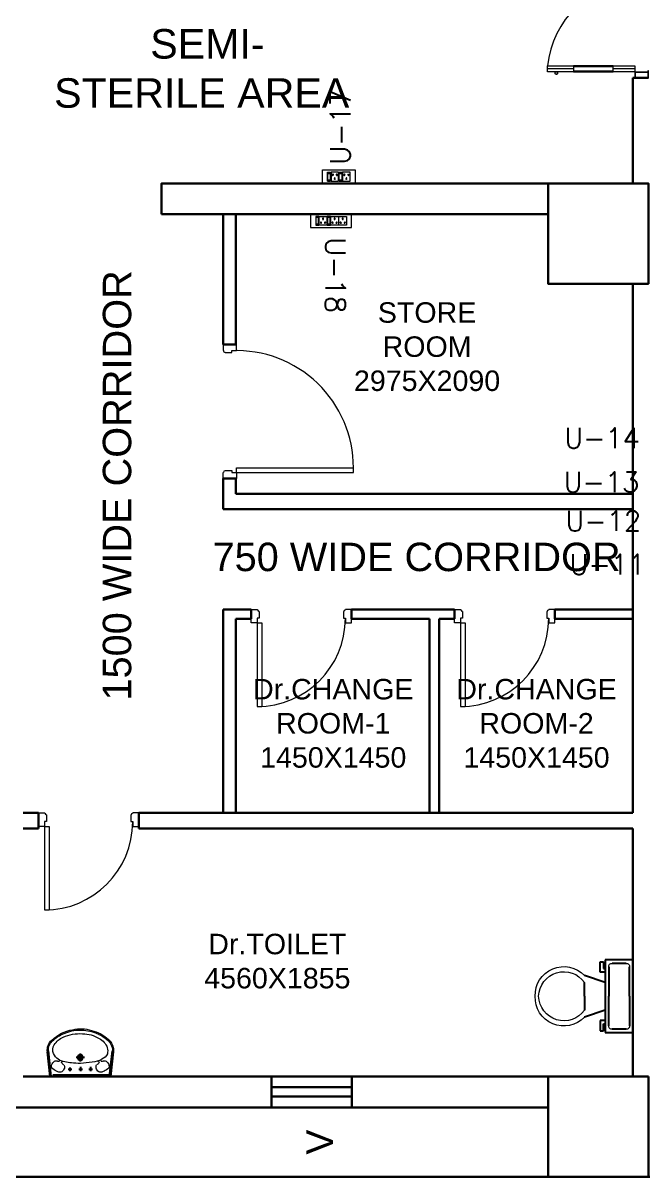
# Model space of a CAD drawing. Header units: millimetres. Extents: x 3552052 to 4144896, y -707811 to -630695.
# Drawn here: x 3676188 to 3680822, y -655869 to -647246 of the extents above; entities that cross this region are included whole.
import ezdxf
from ezdxf.enums import TextEntityAlignment as Align

# ---------------------------------------------------------------- set-up
doc = ezdxf.new("R2010")
doc.units = ezdxf.units.MM
doc.header["$LTSCALE"] = 6
doc.header["$MEASUREMENT"] = 0
doc.layers.get('0').update_dxf_attribs({"linetype": 'CONTINUOUS', "lineweight": 0})
for name, color, linetype, lineweight in [('Chajja', 7, 'CONTINUOUS', 0), ('COL', 5, 'CONTINUOUS', 0), ('DIM', 7, 'CONTINUOUS', 0), ('DOOR', 44, 'CONTINUOUS', 0), ('Double Leaf Door', 4, 'CONTINUOUS', 0), ('ELE-8M 6-16A UPS SOCKET', 223, 'CONTINUOUS', 0), ('ELE-SOCKET TEXT', 7, 'CONTINUOUS', 25), ('ELE. 2N0S OF 6-16 UPS SOCKETS', 191, 'CONTINUOUS', 0), ('JOINERY', 7, 'CONTINUOUS', 0), ('WALL', 8, 'CONTINUOUS', 0), ('Window', 161, 'CONTINUOUS', 0)]:
    doc.layers.add(name, color=color, linetype=linetype, lineweight=lineweight)
doc.styles.add('ARIAL', font='arial.ttf')
doc.styles.add('ROMANS', font='romans.shx')

# ---------------------------------------------------------------- blocks, each defined once
blk = doc.blocks.new('750')
at = {"layer": 'DOOR'}
for p, q in [((-50, 705), (-47.5, 705)), ((-35, 690), (-35, 692.5)), ((-50, 45), (-47.5, 45)), ((-35, 60), (-35, 57.5)), ((50, 45), (50, 80)), ((50, 80), (675, 80)), ((50, 45), (675, 45)), ((675, 45), (675, 80))]:
    blk.add_line(p, q, dxfattribs=at)
for points in [[(15, 690), (15, 705), (50, 705), (50, 750), (-50, 750), (-50, 705)], [(-35, 690), (15, 690)], [(15, 60), (15, 45), (50, 45), (50, 0), (-50, 0), (-50, 45)], [(-35, 60), (15, 60)]]:
    blk.add_lwpolyline(points, dxfattribs=at)
for centre, start, end in [((-35, 705), 180, 270), ((-35, 45), 90, 180)]:
    blk.add_arc(centre, 12.5, start, end, dxfattribs=at)
at = {"layer": 'DOOR', "color": 145}
blk.add_arc((15, 45), 660, 0, 90, dxfattribs=at)
blk = doc.blocks.new('1800x80')
at = {"layer": 'Double Leaf Door'}
for points in [[(101770.4, -25417.9), (101775.3, -25417.9), (101775.3, -25121.4), (101770.4, -25121.4)], [(101814, -25121.4), (101809.1, -25121.4), (101809.1, -25417.9), (101814, -25417.9)], [(103113.4, -25121.4), (103118.4, -25121.4), (103118.4, -25417.9), (103113.4, -25417.9)], [(103157.1, -25417.9), (103152.1, -25417.9), (103152.1, -25121.4), (103157.1, -25121.4)]]:
    blk.add_hatch(color=6, dxfattribs=at).paths.add_polyline_path(points)
at = {"layer": 'Double Leaf Door', "color": 8}
for p, q in [((101756, -24985.1), (101756, -25003.1)), ((101770.4, -24983.1), (101758, -24983.1)), ((101758, -25005), (101770.4, -25005)), ((101770.4, -25581.8), (101770.4, -24927.6)), ((101770.4, -24927.6), (101814, -24927.6)), ((101770.4, -24983.1), (101770.4, -25005)), ((101792.2, -25121.4), (101792.2, -24927.6)), ((101814, -24927.6), (101814, -25581.8)), ((103157.1, -24927.6), (103113.4, -24927.6)), ((103113.4, -24927.6), (103113.4, -25581.8)), ((103135.3, -25121.4), (103135.3, -24927.6)), ((103157.1, -25581.8), (103157.1, -24927.6)), ((103157.1, -24983.1), (103169.5, -24983.1)), ((103157.1, -24983.1), (103157.1, -25005)), ((103169.5, -25005), (103157.1, -25005)), ((103171.5, -24985.1), (103171.5, -25003.1)), ((101792.2, -25581.8), (101792.2, -25417.9)), ((103135.3, -25581.8), (103135.3, -25417.9)), ((101726.2, -25581.8), (101726.2, -25681.8)), ((101766.4, -25581.8), (101726.2, -25581.8)), ((101728.2, -25583.8), (101728.2, -25679.8)), ((101764.4, -25583.8), (101728.2, -25583.8)), ((101764.4, -25678.9), (101764.4, -25583.8)), ((101766.4, -25676.9), (101766.4, -25581.8)), ((101814, -25581.8), (101770.4, -25581.8)), ((103113.4, -25581.8), (103157.1, -25581.8)), ((103161.1, -25676.9), (103161.1, -25581.8)), ((103161.1, -25581.8), (103201.2, -25581.8)), ((103163, -25678.9), (103163, -25583.8)), ((103163, -25583.8), (103199.3, -25583.8)), ((103199.3, -25583.8), (103199.3, -25679.8)), ((103201.2, -25581.8), (103201.2, -25681.8)), ((101726.2, -25681.8), (101766.4, -25681.8)), ((101728.2, -25679.8), (101766.4, -25679.8)), ((101776.3, -25678.9), (101764.4, -25678.9)), ((101778.3, -25676.9), (101766.4, -25676.9)), ((101766.4, -25679.8), (101776.3, -25679.8)), ((101766.4, -25681.8), (101778.3, -25681.8)), ((101776.3, -25679.8), (101776.3, -25678.9)), ((101778.3, -25681.8), (101778.3, -25676.9)), ((103149.1, -25681.8), (103149.1, -25676.9)), ((103149.1, -25676.9), (103161.1, -25676.9)), ((103161.1, -25681.8), (103149.1, -25681.8)), ((103151.1, -25679.8), (103151.1, -25678.9)), ((103151.1, -25678.9), (103163, -25678.9)), ((103161.1, -25679.8), (103151.1, -25679.8)), ((103199.3, -25679.8), (103161.1, -25679.8)), ((103201.2, -25681.8), (103161.1, -25681.8))]:
    blk.add_line(p, q, dxfattribs=at)
at = {"layer": 'Double Leaf Door', "color": 6}
for p, q in [((101814, -25121.4), (101770.4, -25121.4)), ((101770.4, -25121.4), (101770.4, -25417.9)), ((101775.3, -25417.9), (101775.3, -25121.4)), ((101809.1, -25417.9), (101809.1, -25121.4)), ((101814, -25417.9), (101814, -25121.4)), ((103113.4, -25417.9), (103113.4, -25121.4)), ((103113.4, -25121.4), (103157.1, -25121.4)), ((103118.4, -25417.9), (103118.4, -25121.4)), ((103152.1, -25417.9), (103152.1, -25121.4)), ((103157.1, -25121.4), (103157.1, -25417.9)), ((101770.4, -25417.9), (101814, -25417.9)), ((103157.1, -25417.9), (103113.4, -25417.9))]:
    blk.add_line(p, q, dxfattribs=at)
at = {"layer": 'Double Leaf Door', "color": 6, "ltscale": 100}
for p, q in [((101809.1, -25121.4), (101809.1, -25417.9)), ((103118.4, -25121.4), (103118.4, -25417.9))]:
    blk.add_line(p, q, dxfattribs=at)
at = {"layer": 'Double Leaf Door', "color": 6}
for points in [[(101770.4, -25121.4), (101770.4, -25417.9), (101775.3, -25417.9), (101775.3, -25121.4), (101770.4, -25121.4)], [(101814, -25121.4), (101814, -25417.9), (101809.1, -25417.9), (101809.1, -25121.4), (101814, -25121.4)], [(103113.4, -25121.4), (103113.4, -25417.9), (103118.4, -25417.9), (103118.4, -25121.4), (103113.4, -25121.4)], [(103157.1, -25121.4), (103157.1, -25417.9), (103152.1, -25417.9), (103152.1, -25121.4), (103157.1, -25121.4)]]:
    blk.add_lwpolyline(points, dxfattribs=at)
at = {"layer": 'Double Leaf Door', "ltscale": 5000}
for points in [[(101770.4, -25121.4), (101770.4, -25417.9), (101775.3, -25417.9), (101775.3, -25121.4), (101770.4, -25121.4)], [(103157.1, -25121.4), (103157.1, -25417.9), (103152.1, -25417.9), (103152.1, -25121.4), (103157.1, -25121.4)]]:
    blk.add_lwpolyline(points, dxfattribs=at)
at = {"layer": 'Double Leaf Door', "color": 8}
for centre, radius, start, end in [((101756, -24994.1), 3.72, 90, 270), ((101758, -24985.1), 1.98, 90, 180), ((101758, -25003.1), 1.98, 180, 270), ((101731.8, -25658.9), 736, 6.01421, 83.58626), ((103143.1, -25606.8), 679.9, 92.50464, 177.89489), ((103169.5, -24985.1), 1.98, 0, 90), ((103169.5, -25003.1), 1.98, 270, 0), ((103171.5, -24994.1), 3.72, 270, 90)]:
    blk.add_arc(centre, radius, start, end, dxfattribs=at)
blk = doc.blocks.new('A$C19B8274B')
at = {"layer": 'DOOR'}
for p, q in [((-45, 925), (-80, 925)), ((-80, 50), (-80, 925)), ((-45, 50), (-45, 925)), ((-45, 50), (-80, 50)), ((-955, -50), (-955, -47.5)), ((-940, -35), (-942.5, -35)), ((-60, -35), (-57.5, -35)), ((-45, -50), (-45, -47.5))]:
    blk.add_line(p, q, dxfattribs=at)
for points in [[(-940, 15), (-955, 15), (-955, 50), (-1000, 50), (-1000, -50), (-955, -50)], [(-940, -35), (-940, 15)], [(-60, 15), (-45, 15), (-45, 50), (0, 50), (0, -50), (-45, -50)], [(-60, -35), (-60, 15)]]:
    blk.add_lwpolyline(points, dxfattribs=at)
at = {"layer": 'DOOR', "color": 145}
blk.add_arc((-80, 50), 875, 90, 182.29244, dxfattribs=at)
at = {"layer": 'DOOR'}
for centre, start, end in [((-955, -35), 270, 0), ((-45, -35), 180, 270)]:
    blk.add_arc(centre, 12.5, start, end, dxfattribs=at)
blk = doc.blocks.new('rhej')
at = {"color": 8, "lineweight": 25}
for p, q in [((271.6, 188.9), (271.6, 266.4)), ((271.6, 266.4), (297.5, 266.4)), ((297.5, 266.4), (297.5, 214.7)), ((310.4, 279.4), (310.4, -263.7)), ((517.3, 279.4), (310.4, 279.4)), ((517.3, 7.8), (517.3, 279.4)), ((310.4, 188.9), (271.6, 188.9)), ((297.5, 214.7), (310.4, 214.7)), ((336.3, 227.7), (336.3, 7.8)), ((465.6, 253.5), (362.2, 253.5)), ((491.5, 7.8), (491.5, 227.7)), ((310.4, 111.3), (155.3, 163)), ((155.3, 7.8), (155.3, 111.3)), ((155.3, 7.8), (155.3, -95.6)), ((336.3, -212), (336.3, 7.8)), ((491.5, 7.8), (491.5, -212)), ((517.3, -263.7), (517.3, 7.8)), ((310.4, -95.6), (155.3, -147.3)), ((271.6, -173.2), (271.6, -250.8)), ((310.4, -173.2), (271.6, -173.2)), ((271.6, -250.8), (297.5, -250.8)), ((297.5, -250.8), (297.5, -199.1)), ((297.5, -199.1), (310.4, -199.1)), ((465.6, -237.9), (362.2, -237.9)), ((310.4, -263.7), (517.3, -263.7))]:
    blk.add_line(p, q, dxfattribs=at)
at = {"color": 8, "extrusion": (0, 0, -1)}
for centre, major_axis, start_param, end_param in [((0, 15.7), (151.4, -151.4), 2.319632, 4.738539), ((0.9, 2.3), (-133.6, -133.6), 0.814663, 3.31238), ((358.9, 230.9), (-16.2, -16.2), 0.643501, 2.498091), ((468.8, 230.9), (16.2, -16.2), 3.785094, 5.639684), ((0, 0), (-151.4, -151.4), 4.686239, 7.105146), ((0.9, 13.4), (-133.6, -133.6), 4.541602, 7.039318), ((358.9, -215.2), (-16.2, -16.2), -0.927295, 0.927295), ((468.8, -215.2), (16.2, -16.2), 5.35589, 7.21048)]:
    blk.add_ellipse(centre, major_axis=major_axis, ratio=1, start_param=start_param, end_param=end_param, dxfattribs=at)
blk = doc.blocks.new('u46')
at = {"color": 8, "lineweight": 25}
for p, q in [((-10.2, 228.4), (174.5, 249.1)), ((-10.2, 220.4), (181.2, 241.9)), ((-0.6, -208.9), (0.6, 208.9)), ((44.2, 92.9), (44.2, 66.7)), ((56.5, 80.8), (29.2, 80.8)), ((61.7, 1.6), (29.2, 1.6)), ((44.2, 13.7), (44.2, -12.6)), ((163.2, 3), (101.8, 3)), ((133.1, -27.2), (133.1, 33.1)), ((61.7, -73.2), (29.2, -73.2)), ((44.2, -61.1), (44.2, -87.4)), ((-10.2, -216.1), (181.2, -237.6)), ((-10.2, -224.1), (174.5, -244.8))]:
    blk.add_line(p, q, dxfattribs=at)
at = {"color": 8, "extrusion": (0, 0, -1)}
for centre, major_axis, start_param, end_param in [((144.8, 128.2), (1.1, 126.1), -1.238036, -0.892193), ((65.8, 198.9), (0, 20.7), -1.101507, 0.481509), ((57.5, 163.3), (-0.3, 56.9), 0.324902, 0.965135), ((208, 103.4), (0, 109.8), -1.431017, -0.436146), ((110.3, 167.2), (-6.08, 6.08), 4.867594, 6.265028), ((90.3, 184.5), (0, 17.9), 0.880684, 2.260744), ((189.6, 137.7), (0, 70.9), -0.405199, 0.56573), ((187.7, 150.5), (0, 99.5), -0.132539, 0.848731), ((185.8, 147.6), (0.1, 94.4), -0.049658, 0.838116), ((153.9, 79), (-0.2, 139.7), 0.557563, 1.193786), ((57.3, 20.1), (0, 275.4), 0.806541, 1.180915), ((49.5, 13.5), (-0.1, 293.9), 0.809856, 1.41441), ((56, 154.5), (0, 34), 4.33982, 5.202657), ((64.6, 170.4), (0.3, 49.2), 3.359735, 4.09512), ((44.2, 80.8), (0.02, 6.43), 3.139035, 9.42222), ((62.5, 153), (0, 31.9), 2.620328, 3.422401), ((104.1, 117.8), (-0.2, 26.8), -1.278641, -0.487266), ((96.3, 135.9), (0, 7.39), -0.727724, 1.373337), ((387.1, 47.9), (-0.3, 296.4), -1.495794, -1.328336), ((110.5, 165), (5.47, 5.47), 2.097053, 3.541809), ((13.1, 6.8), (0, 297.5), 1.141495, 1.637774), ((35, 2.5), (0, 302.7), 1.155365, 1.952189), ((44.2, 1.6), (0.08, 6.43), 3.12883, 9.412015), ((820.2, -1), (0.1, 732.1), -1.56667, -1.474079), ((888.1, 36.7), (0.8, 800.7), 4.558159, 4.668067), ((133.1, 3), (0, 21.6), 3.141254, 9.424439), ((133.1, 3), (-0.1, 15.5), 3.145308, 9.428493), ((133.1, 3), (0, 10.9), 3.142047372431534, 9.42523267961112), ((72.5, -1.7), (-0.1, 274.2), 1.346594, 1.865175), ((44.2, -73.2), (0.02, 6.43), 3.139035, 9.42222), ((263.1, -73.7), (0.1, 166.8), 4.181112, 4.641559), ((56.1, -13.3), (0.2, 287), 1.808981, 2.322804), ((62.5, -10.9), (0, 247.5), 1.579809, 2.112792), ((56, -148.1), (0, 34), 4.222121, 5.084958), ((64.6, -163.9), (0.1, 49.2), -0.960797, -0.225412), ((144.8, -121.8), (-0.3, 126.1), 4.027191, 4.373034), ((62.5, -146.6), (-0.1, 31.9), -0.276767, 0.525307), ((104.1, -111.4), (0.2, 26.8), 3.628858, 4.420234), ((96.6, -128.2), (-0.03, 8.55), 1.455188, 3.796569), ((110.3, -160.8), (-6.08, 6.08), 4.730546, 6.12798), ((111.3, -159.3), (6.17, 6.17), 4.354779, 6.027124), ((90.3, -178.1), (0, 17.9), 0.880848, 2.260908), ((192.6, -126.1), (0, 80.1), 3.554495, 4.299548), ((163.1, -79.8), (0.2, 126), 2.054055, 2.802751), ((124.5, -51.6), (-0.2, 200.3), 1.868215, 2.281789), ((65.8, -192.5), (0, 20.7), 2.661884, 4.2449), ((57.5, -156.9), (0.3, 56.9), 2.176458, 2.816691), ((181.2, -107), (0, 94.7), 2.890537, 3.362984), ((184.7, -162.2), (-0.1, 83.2), 2.850118, 3.264751), ((188.2, -159.7), (0, 78.1), 2.562376, 3.231693), ((187.2, -138.1), (-0.1, 106), 2.310552, 2.942572), ((171.7, -117.2), (-0.1, 123.1), 2.127435, 2.640092)]:
    blk.add_ellipse(centre, major_axis=major_axis, ratio=1, start_param=start_param, end_param=end_param, dxfattribs=at)
blk = doc.blocks.new('5Y3AQY')
at = {"layer": 'ELE. 2N0S OF 6-16 UPS SOCKETS', "color": 72, "lineweight": 0}
for p, q in [((-312, -26), (-278, -26)), ((-312, -124), (-312, -26)), ((-312, -124), (-312, -26)), ((-312, -124), (-278, -124)), ((-278, -124), (-312, -124)), ((-309, -37), (-281, -37)), ((-309, -113), (-309, -37)), ((-309, -40), (-281, -40)), ((-281, -113), (-309, -113)), ((-281, -37), (-281, -113)), ((-278, -26), (-278, -124)), ((-272, -26), (-272, -124)), ((-187, -26), (-272, -26)), ((-272, -124), (-187, -124)), ((-187, -124), (-187, -26)), ((-181, -26), (-148, -26)), ((-181, -124), (-181, -26)), ((-181, -124), (-181, -26)), ((-181, -124), (-148, -124)), ((-148, -124), (-181, -124)), ((-179, -37), (-150, -37)), ((-179, -113), (-179, -37)), ((-179, -40), (-150, -40)), ((-150, -113), (-179, -113)), ((-150, -37), (-150, -113)), ((-148, -26), (-148, -124)), ((-57, -26), (-142, -26)), ((-142, -26), (-142, -124)), ((-142, -124), (-57, -124)), ((-57, -124), (-57, -26))]:
    blk.add_line(p, q, dxfattribs=at)
blk.add_lwpolyline([(-368, 0), (0, 0), (0, -150), (-368, -150)], close=True, dxfattribs=at)
for centre, radius, start, end in [((-254, -56), 5.7, 87.49, 354.7311), ((-249, -52), 4.6, 284.9049, 157.3162), ((-230, -99), 6.62, 127.1584, 52.8416), ((-230, -92), 4.22, 341.4031, 198.5969), ((-210, -52), 4.6, 22.6838, 255.0951), ((-205, -56), 5.7, 185.2689, 92.51), ((-124, -56), 5.7, 87.49, 354.7311), ((-119, -52), 4.6, 284.9049, 157.3162), ((-99, -99), 6.62, 127.1584, 52.8416), ((-99, -92), 4.22, 341.4031, 198.5969), ((-80, -52), 4.6, 22.6838, 255.0951), ((-75, -56), 5.7, 185.2689, 92.51)]:
    blk.add_arc(centre, radius, start, end, dxfattribs=at)
blk = doc.blocks.new('543E')
at = {"layer": 'ELE. 2N0S OF 6-16 UPS SOCKETS', "color": 72, "linetype": 'ByBlock', "lineweight": 0}
for p, q in [((-124, -57), (-124, -91)), ((-26, -57), (-124, -57)), ((-26, -57), (-124, -57)), ((-124, -91), (-26, -91)), ((-124, -96), (-26, -96)), ((-124, -181), (-124, -96)), ((-113, -60), (-113, -88)), ((-37, -60), (-113, -60)), ((-113, -88), (-37, -88)), ((-110, -60), (-110, -88)), ((-37, -88), (-37, -60)), ((-26, -57), (-26, -91)), ((-26, -91), (-26, -57)), ((-26, -96), (-26, -181)), ((-26, -181), (-124, -181)), ((-124, -187), (-124, -221)), ((-26, -187), (-124, -187)), ((-26, -187), (-124, -187)), ((-124, -221), (-26, -221)), ((-124, -312), (-124, -227)), ((-124, -227), (-26, -227)), ((-113, -190), (-113, -218)), ((-37, -190), (-113, -190)), ((-113, -218), (-37, -218)), ((-110, -190), (-110, -218)), ((-37, -218), (-37, -190)), ((-26, -187), (-26, -221)), ((-26, -221), (-26, -187)), ((-26, -227), (-26, -312)), ((-26, -312), (-124, -312)), ((-124, -402), (-124, -317)), ((-124, -317), (-26, -317)), ((-26, -317), (-26, -402)), ((-26, -402), (-124, -402))]:
    blk.add_line(p, q, dxfattribs=at)
blk.add_lwpolyline([(-150, 0), (-150, -459), (0, -459), (0, 0)], close=True, dxfattribs=at)
for centre, radius, start, end in [((-98, -119), 4.6, 112.6838, 345.0951), ((-94, -115), 5.7, 275.2689, 182.51), ((-98, -159), 4.6, 14.9049, 247.3162), ((-98, -249), 4.6, 112.6838, 345.0951), ((-94, -163), 5.7, 177.49, 84.7311), ((-94, -245), 5.7, 275.2689, 182.51), ((-58, -139), 4.22, 71.4031, 288.5969), ((-51, -139), 6.62, 217.1584, 142.8416), ((-98, -289), 4.6, 14.9049, 247.3162), ((-98, -340), 4.6, 112.6838, 345.0951), ((-98, -379), 4.6, 14.9049, 247.3162), ((-94, -293), 5.7, 177.49, 84.7311), ((-94, -335), 5.7, 275.2689, 182.51), ((-94, -384), 5.7, 177.49, 84.7311), ((-58, -269), 4.22, 71.4031, 288.5969), ((-58, -360), 4.22, 71.4031, 288.5969), ((-51, -269), 6.62, 217.1584, 142.8416), ((-51, -360), 6.62, 217.1584, 142.8416)]:
    blk.add_arc(centre, radius, start, end, dxfattribs=at)

msp = doc.modelspace()

# ---------------------------------------------------------------- linework, layer by layer
at = {"layer": 'Chajja', "color": 7, "lineweight": 30, "ltscale": 200}
msp.add_line((3663362.6, -655868.9), (3685877.6, -655868.9), dxfattribs=at)
at = {"layer": 'COL', "color": 7, "lineweight": 30}
for points in [[(3680112.6, -648443.9), (3680862.6, -648443.9), (3680862.6, -649193.9), (3680112.6, -649193.9)], [(3680862.6, -655118.9), (3680112.6, -655118.9), (3680112.6, -655868.9), (3680862.6, -655868.9)]]:
    msp.add_lwpolyline(points, close=True, dxfattribs=at)
at = {"layer": 'WALL', "color": 7, "lineweight": 30}
for p, q in [((3680747.6, -648443.9), (3680747.6, -647653.9)), ((3680747.6, -647653.9), (3680862.6, -647653.9)), ((3677222.6, -648443.9), (3680112.6, -648443.9)), ((3680112.6, -648673.9), (3677222.6, -648673.9)), ((3677682.6, -648673.9), (3677682.6, -649648.9)), ((3677777.6, -648673.9), (3677777.6, -649648.9)), ((3680747.6, -649193.9), (3680747.6, -653148.9)), ((3677682.6, -649648.9), (3677777.6, -649648.9)), ((3677682.6, -650648.9), (3677682.6, -650878.9)), ((3677682.6, -650648.9), (3677777.6, -650648.9)), ((3677777.6, -650648.9), (3677777.6, -650763.9)), ((3680747.6, -650763.9), (3677777.6, -650763.9)), ((3680747.6, -650878.9), (3677682.6, -650878.9)), ((3677892.6, -651628.9), (3677682.6, -651628.9)), ((3677682.6, -651628.9), (3677682.6, -653148.9)), ((3677892.6, -651698.9), (3677892.6, -651628.9)), ((3679412.6, -651628.9), (3678642.6, -651628.9)), ((3678642.6, -651698.9), (3678642.6, -651628.9)), ((3679412.6, -651698.9), (3679412.6, -651628.9)), ((3680747.6, -651628.9), (3680162.6, -651628.9)), ((3680162.6, -651698.9), (3680162.6, -651628.9)), ((3677892.6, -651698.9), (3677777.6, -651698.9)), ((3677777.6, -651698.9), (3677777.6, -653148.9)), ((3679227.6, -651698.9), (3678642.6, -651698.9)), ((3679227.6, -651698.9), (3679227.6, -653148.9)), ((3679297.6, -651698.9), (3679297.6, -653148.9)), ((3679412.6, -651698.9), (3679297.6, -651698.9)), ((3680747.6, -651698.9), (3680162.6, -651698.9)), ((3676302.6, -653148.9), (3676187.6, -653148.9)), ((3676302.6, -653148.9), (3676302.6, -653263.9)), ((3680747.6, -653148.9), (3677052.6, -653148.9)), ((3677052.6, -653148.9), (3677052.6, -653263.9)), ((3676302.6, -653263.9), (3676187.6, -653263.9)), ((3680747.6, -653263.9), (3677052.6, -653263.9)), ((3680747.6, -653263.9), (3680747.6, -655118.9)), ((3676187.6, -655118.9), (3680112.6, -655118.9)), ((3680227.6, -655118.9), (3680482.6, -655118.9)), ((3674152.6, -655348.9), (3680112.6, -655348.9))]:
    msp.add_line(p, q, dxfattribs=at)
at = {"layer": 'WALL', "color": 251, "lineweight": -3, "elevation": 0}
msp.add_lwpolyline([(3677222.6, -648673.9), (3677222.6, -648673.9), (3677222.6, -648443.9), (3677222.6, -648443.9)], close=True, dxfattribs=at)
at = {"layer": 'Window', "color": 7, "lineweight": 30, "elevation": 0}
for points in [[(3678645.9, -655349.1), (3678645.9, -655119.1), (3678045.9, -655119.1), (3678045.9, -655349.1)], [(3678645.9, -655269.1), (3678645.9, -655199.1), (3678045.9, -655199.1), (3678045.9, -655269.1)]]:
    msp.add_lwpolyline(points, close=True, dxfattribs=at)

# ---------------------------------------------------------------- block references
at = {"layer": 'DOOR', "color": 251, "lineweight": -3, "rotation": 270}
for name, p in [('A$C19B8274B', (3677732.6, -650648.9)), ('750', (3677892.6, -651678.9)), ('750', (3679412.6, -651678.9)), ('750', (3676302.6, -653198.9))]:
    msp.add_blockref(name, p, dxfattribs=at)
at = {"layer": 'Double Leaf Door', "color": 251, "lineweight": -3, "rotation": 90}
msp.add_blockref('1800x80', (3655180.8, -749380.1), dxfattribs=at)
at = {"layer": 'ELE-8M 6-16A UPS SOCKET', "color": 254, "lineweight": -3, "true_color": 0xdebad0, "xscale": 0.6667506193649024, "yscale": 0.6667506193649024, "zscale": 0.6667506193649024, "rotation": 90}
msp.add_blockref('543E', (3678337.6, -648673.9), dxfattribs=at)
at = {"layer": 'ELE. 2N0S OF 6-16 UPS SOCKETS', "color": 3, "lineweight": -3, "xscale": 0.6666666666661493, "yscale": 0.6666666666661493, "zscale": 0.6666666666661493}
msp.add_blockref('5Y3AQY', (3678671.3, -648343.9), dxfattribs=at)
at = {"layer": 'WALL', "color": 251, "lineweight": -3}
msp.add_blockref('rhej', (3680230.3, -654526.7), dxfattribs=at)
at = {"layer": 'WALL', "color": 251, "lineweight": -3, "rotation": 90}
msp.add_blockref('u46', (3676618.6, -655108.7), dxfattribs=at)

# ---------------------------------------------------------------- texts
at = {"layer": 'DIM', "color": 7, "lineweight": -3, "style": 'ARIAL'}
msp.add_text('1500 WIDE CORRIDOR', height=212.5, rotation=90, dxfattribs=at).set_placement((3677059.9, -650701), align=Align.BOTTOM_CENTER)
at = {"layer": 'DIM', "color": 7, "lineweight": 30, "style": 'ARIAL'}
msp.add_text('750 WIDE CORRIDOR', height=212.5, dxfattribs=at).set_placement((3679129.8, -651405.4), align=Align.BOTTOM_CENTER)
at = {"layer": 'DIM', "color": 7, "lineweight": -3, "char_height": 153, "width": 1198.956, "attachment_point": 5, "style": 'ARIAL'}
for s, insert in [('STORE ROOM\\P2975X2090', (3679208.2, -649665)), ('Dr.CHANGE\\PROOM-1\\P1450X1450', (3678506.6, -652479.9)), ('Dr.CHANGE\\PROOM-2\\P1450X1450', (3680026.5, -652479.9)), ('Dr.TOILET\\P4560X1855', (3678088.8, -654256.9))]:
    msp.add_mtext(s, dxfattribs=dict(at, insert=insert))
at = {"layer": 'ELE-SOCKET TEXT', "color": 200, "lineweight": -3, "char_height": 150, "width": 349.838, "attachment_point": 1, "style": 'ROMANS'}
for s, insert, rotation in [('{\\C256;U-17}', (3678484.6, -648304.5), 90), ('{\\C256;U-18}', (3678597.7, -648848.1), 270)]:
    msp.add_mtext(s, dxfattribs=dict(at, insert=insert, rotation=rotation))
for s, insert in [('{\\C256;U-14}', (3680233.7, -650271.7)), ('{\\C256;U-13}', (3680229.1, -650600.5)), ('{\\C256;U-12}', (3680242.9, -650891.5)), ('{\\C256;U-11}', (3680273.5, -651215.8))]:
    msp.add_mtext(s, dxfattribs=dict(at, insert=insert))
at = {"layer": 'JOINERY', "lineweight": -3, "style": 'ARIAL', "width": 1}
msp.add_text('V', height=200, rotation=90, dxfattribs=at).set_placement((3678505.8, -655701.9))
at = {"layer": 'WALL', "color": 7, "lineweight": -3, "insert": (3677523.3, -647586.3), "char_height": 220.414, "width": 4941.395, "attachment_point": 5, "style": 'ARIAL'}
msp.add_mtext(' SEMI-\\PSTERILE AREA', dxfattribs=at)

doc.saveas('drawing.dxf')
